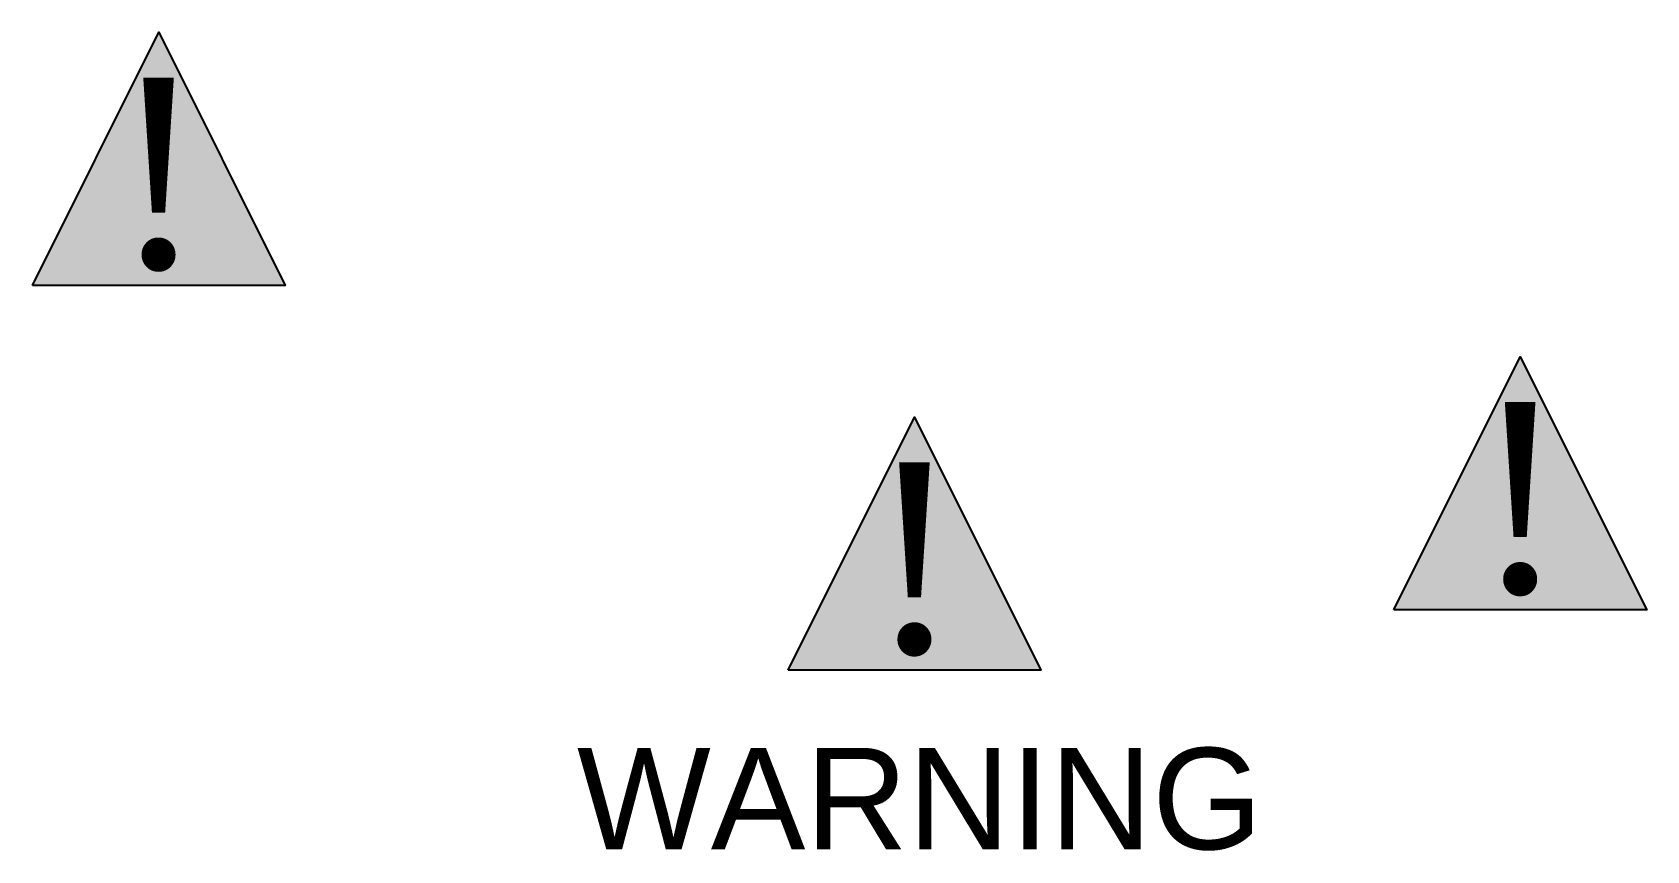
# Model space of a CAD drawing. Header units: metres. Extents: x 298611.7 to 298624.4, y 6181823.7 to 6181830.2.
import ezdxf
from ezdxf.enums import TextEntityAlignment as Align

# ---------------------------------------------------------------- set-up
doc = ezdxf.new("R2010")
doc.units = ezdxf.units.M
doc.layers.get('0').update_dxf_attribs({"color": 6})
doc.layers.add('Services_SP_NEW_UG', color=2, linetype='Continuous')
doc.styles.add('iecNAME', font='times.ttf')
doc.styles.get("Standard").update_dxf_attribs({"font": 'arial.ttf'})

# ---------------------------------------------------------------- blocks, each defined once
blk = doc.blocks.new('WARNING_FEATURE_EXT')
h = blk.add_hatch(color=2)
h.dxf.hatch_style = 1
h.paths.add_polyline_path([(0.001, 1.995), (-0.994, -0.001), (0.997, -0.001)])
at = {"color": 18, "true_color": 0x000000}
blk.add_lwpolyline([(-0.994, -0.001), (0.001, 1.995), (0.997, -0.001)], close=True, dxfattribs=at)
at = {"color": 18, "true_color": 0x000000, "insert": (0.001, 0.872), "char_height": 1.5, "attachment_point": 5, "line_spacing_factor": 1.5, "style": 'iecNAME'}
blk.add_mtext_dynamic_manual_height_columns('!', width=1.5, gutter_width=4, heights=[0], dxfattribs=at)
at = {"flags": 1}
for tag, p in [('STATE', (1.191, 2.008)), ('HAZMAT_ID', (1.191, 0.723)), ('WARNING_DESC', (1.191, -0.562))]:
    blk.add_attdef(tag, p, '', height=0.8, dxfattribs=at)
at = {"color": 2}
blk.add_attdef('WARNING_TYPE', text='', height=0.8, dxfattribs=at).set_placement((-0.121, -1.44), align=Align.CENTER)
blk = doc.blocks.new('WARNING_FEATURE_NEW')
h = blk.add_hatch(color=2)
h.dxf.hatch_style = 1
h.paths.add_polyline_path([(0.001, 1.995), (-0.994, -0.001), (0.997, -0.001)])
at = {"color": 18, "true_color": 0x000000}
blk.add_lwpolyline([(-0.994, -0.001), (0.001, 1.995), (0.997, -0.001)], close=True, dxfattribs=at)
at = {"color": 18, "true_color": 0x000000, "insert": (0.001, 0.872), "char_height": 1.5, "attachment_point": 5, "line_spacing_factor": 1.5, "style": 'iecNAME'}
blk.add_mtext_dynamic_manual_height_columns('!', width=1.5, gutter_width=4, heights=[0], dxfattribs=at)
at = {"flags": 1}
for tag, p in [('STATE', (1.191, 2.008)), ('HAZMAT_ID', (1.191, 0.723)), ('WARNING_DESC', (1.191, -0.562))]:
    blk.add_attdef(tag, p, '', height=0.8, dxfattribs=at)
at = {"color": 2}
blk.add_attdef('WARNING_TYPE', text='', height=0.8, dxfattribs=at).set_placement((-0.121, -1.44), align=Align.CENTER)

msp = doc.modelspace()

# ---------------------------------------------------------------- hatches: boundary and pattern name
h = msp.add_hatch(color=2)
h.dxf.hatch_style = 1
h.paths.add_polyline_path([(298618.663, 6181827.15), (298617.668, 6181825.154), (298619.659, 6181825.154)])

# ---------------------------------------------------------------- linework, layer by layer
at = {"color": 18, "true_color": 0x000000}
msp.add_lwpolyline([(298617.668, 6181825.154), (298618.663, 6181827.15), (298619.659, 6181825.154)], close=True, dxfattribs=at)

# ---------------------------------------------------------------- block references
at = {"layer": 'Services_SP_NEW_UG', "color": 2}
for name, p in [('WARNING_FEATURE_NEW', (298612.707, 6181828.19)), ('WARNING_FEATURE_EXT', (298623.434, 6181825.631))]:
    msp.add_blockref(name, p, dxfattribs=at)

# ---------------------------------------------------------------- texts
at = {"color": 18, "true_color": 0x000000, "insert": (298618.663, 6181826.028), "char_height": 1.5, "attachment_point": 5, "line_spacing_factor": 1.5, "style": 'iecNAME'}
msp.add_mtext_dynamic_manual_height_columns('!', width=1.5, gutter_width=4, heights=[0], dxfattribs=at)
at = {"color": 2, "insert": (298616.003, 6181824.542), "char_height": 0.8, "attachment_point": 1}
msp.add_mtext_dynamic_manual_height_columns('WARNING', width=5.2844, gutter_width=4, heights=[0], dxfattribs=at)

doc.saveas('drawing.dxf')
